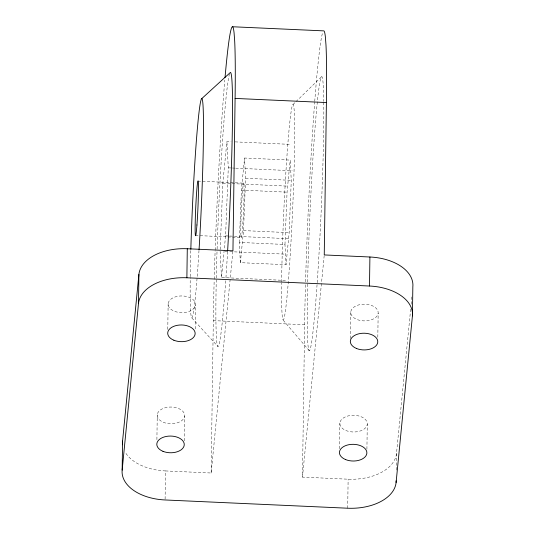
<?xml version="1.0" encoding="UTF-8"?>
<svg xmlns="http://www.w3.org/2000/svg" width="535" height="535" viewBox="0 0 535 535"><rect width="100%" height="100%" fill="white"/><g stroke="black" fill="none" stroke-linecap="round" stroke-linejoin="round"><path stroke-width="0.4" stroke-dasharray="2.67 2.01" d="M156.902 439.65L157.25 414.772M165.101 499.135L165.502 470.94A45.736 27.847 0.8 0 1 125.003 451.888M167.783 329.386L168.144 303.673M184.294 440.887L184.642 416.009A13.723 8.353 0.8 0 0 164.807 407.864A13.723 8.353 0.8 0 0 163.389 422.296A13.723 8.353 0.8 0 0 184.642 416.009M195.201 328.965L195.536 304.91A13.723 8.353 0.8 0 0 175.701 296.771A13.723 8.353 0.8 0 0 174.283 311.203A13.723 8.353 0.8 0 0 195.536 304.91M165.502 470.94L211.158 473L213.304 320.619A182.957 7.396 -87.4 0 1 214.181 280.119M410.646 309.223L396.502 453.479A45.736 27.847 0.8 0 1 348.124 479.193L302.469 477.126L304.616 324.745A182.957 7.396 -87.4 0 1 305.518 283.396M339.511 448.731L339.872 423.024M347.71 508.217L348.124 479.193M350.392 338.468L350.766 311.925M366.916 449.139L367.264 424.262A13.723 8.353 0.8 0 0 347.429 416.116A13.723 8.353 0.8 0 0 346.011 430.548A13.723 8.353 0.8 0 0 367.264 424.262M377.817 337.217L378.158 313.169A13.723 8.353 0.8 0 0 358.323 305.024A13.723 8.353 0.8 0 0 356.905 319.455A13.723 8.353 0.8 0 0 378.158 313.169M396.268 470.064L396.502 453.479M220.179 249.551L222.821 183.197L226.907 141.507L231.06 141.695M285.409 280.42L221.49 277.531L225.576 235.841L228.284 167.829L226.907 141.507M239.319 242.415L241.399 190.099L244.542 158.026L290.197 160.092L291.261 180.335L289.174 232.658L286.031 264.725L240.375 262.665L239.319 242.415L284.968 244.482L286.031 264.725M240.375 262.665L243.519 230.592L245.605 178.275L244.542 158.026M284.968 244.482L287.054 192.165L290.197 160.092M211.158 473L232.946 250.808M302.469 477.126L324.17 255.763M411.134 304.248L411.943 295.955M292.986 104.572L295.38 102.238M295.975 101.657L321.702 76.572M235.206 141.882L290.826 144.396M228.284 167.829L231.608 167.977M232.437 168.017L234.925 168.13M235.754 168.164L292.204 170.718M245.605 178.275L291.261 180.335M197.89 181.097L243.833 183.171A27.445 1.11 -87.4 0 1 242.589 227.061A27.445 1.11 -87.4 0 1 240.964 220.808A27.445 1.11 -87.4 0 1 243.833 183.171M222.821 183.197L286.74 186.086M241.399 190.099L287.054 192.165M243.519 230.592L289.174 232.658M225.576 235.841L228.9 235.988M229.729 236.029L289.495 238.73M195.435 235.46L227.268 236.891M227.81 236.925L241.379 237.533M225.088 251.437L284.025 254.098M213.304 320.619L304.616 324.745M191.851 317.944L218.006 346.6M283.242 320.244L309.317 350.726M220.112 251.209L221.49 277.531M227.582 251.704A137.214 5.551 -87.4 0 1 225.904 278.193M225.73 280.761A137.214 5.551 -87.4 0 1 216.28 278.782M216.3 277.926A137.214 5.551 -87.4 0 1 217.076 249.771M217.103 248.949A137.214 5.551 -87.4 0 1 229.448 74.104M199.007 250.367A109.775 4.44 -87.4 0 1 190.233 277.538M190.246 276.675A109.775 4.44 -87.4 0 1 190.808 250.133M307.612 282.052A137.214 5.551 -87.4 0 1 316.325 112.477A137.214 5.551 -87.4 0 1 323.762 101.449M323.775 102.319A137.214 5.551 -87.4 0 1 314.674 314.988A137.214 5.551 -87.4 0 1 307.592 282.908M281.637 282.179A107.943 4.367 -87.4 0 1 292.103 106.385A107.943 4.367 -87.4 0 1 290.632 248.046A107.943 4.367 -87.4 0 1 281.631 283.008M214.207 279.27A182.957 7.396 -87.4 0 1 215.117 251.029M215.144 250.22A182.957 7.396 -87.4 0 1 215.786 233.166L216.802 209.312A182.957 7.396 -87.4 0 1 224.807 80.136M305.559 281.818A182.957 7.396 -87.4 0 1 307.097 237.293L308.113 213.438A182.957 7.396 -87.4 0 1 314.667 102.218M314.734 101.362A182.957 7.396 -87.4 0 1 322.725 32.414"/><path stroke-width="0.8" d="M232.451 26.75L323.762 30.876A182.957 7.396 -87.4 0 1 325.394 37.156L325.969 44.866A182.957 7.396 -87.4 0 1 326.403 102.553L324.25 254.934L369.906 257.001A45.736 27.847 0.8 0 1 412.839 286.834L412.431 315.864L396.094 482.51A45.736 27.847 0.8 0 1 347.71 508.217L165.094 499.964A45.736 27.847 0.8 0 1 122.161 470.125L122.568 441.101L138.906 274.455A45.736 27.847 0.8 0 1 187.29 248.742L232.946 250.808L235.092 98.42A182.957 7.396 -87.4 0 0 234.658 40.74L234.089 33.03A182.957 7.396 -87.4 0 0 225.034 77.495M122.161 470.125L138.498 303.479L138.906 274.455M138.498 303.479A45.736 27.847 0.8 0 1 186.875 277.772L187.29 248.742M412.431 315.864A45.736 27.847 0.8 0 0 369.498 286.024L369.906 257.001M396.094 482.51L396.114 480.851M190.834 249.35A109.775 4.44 -87.4 0 1 201.755 98.621L230.391 72.446A137.214 5.551 -87.4 0 1 227.629 250.888M235.092 98.42L326.403 102.553M186.875 277.772L369.498 286.024M201.755 98.621A109.775 4.44 -87.4 0 1 199.06 249.584M122.602 444.745A45.736 27.847 0.8 0 1 122.568 441.101M196.934 224.994A27.445 1.11 -87.4 0 0 198.177 181.104A27.445 1.11 -87.4 0 0 195.308 218.741A27.445 1.11 -87.4 0 0 196.934 224.994M173.875 340.227A13.723 8.353 0.8 0 0 195.128 333.94A13.723 8.353 0.8 0 0 175.293 325.795A13.723 8.353 0.8 0 0 173.875 340.227M356.497 348.479A13.723 8.353 0.8 0 0 377.75 342.193A13.723 8.353 0.8 0 0 357.908 334.047A13.723 8.353 0.8 0 0 356.497 348.479M345.603 459.578A13.723 8.353 0.8 0 0 366.856 453.285A13.723 8.353 0.8 0 0 347.021 445.147A13.723 8.353 0.8 0 0 345.603 459.578M162.981 451.326A13.723 8.353 0.8 0 0 184.234 445.033A13.723 8.353 0.8 0 0 164.399 436.888A13.723 8.353 0.8 0 0 162.981 451.326"/></g></svg>
